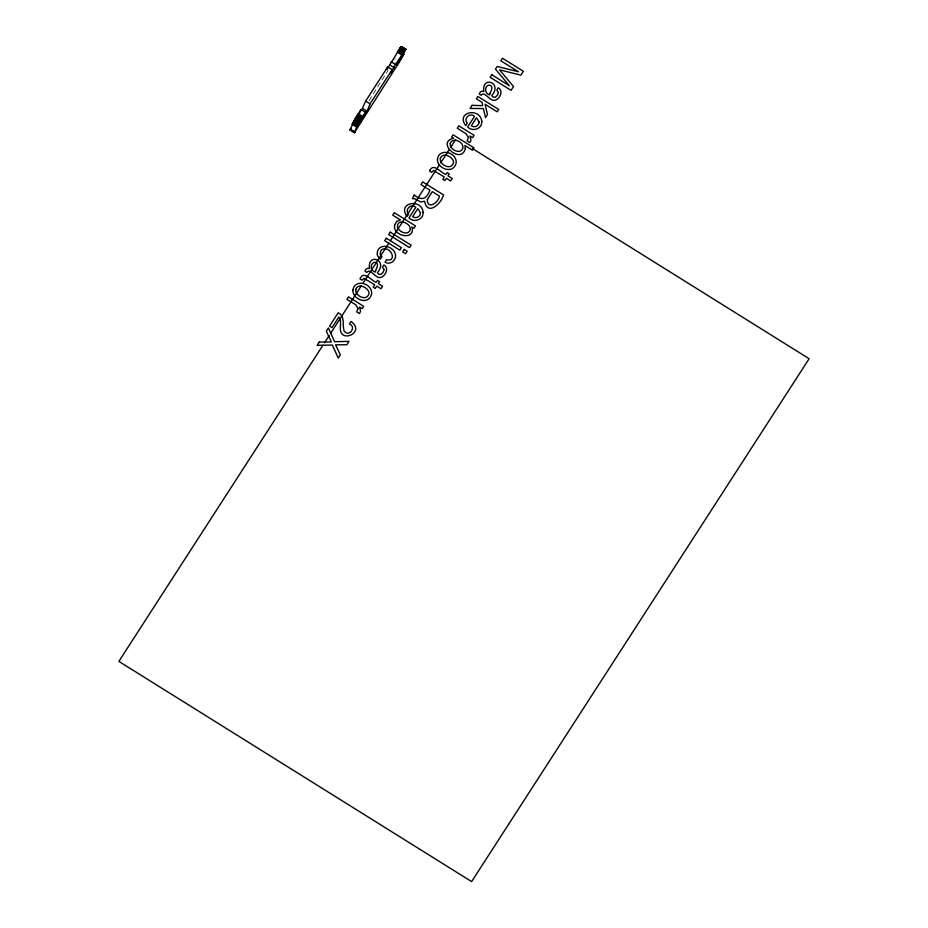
<?xml version="1.0" encoding="UTF-8"?>
<svg xmlns="http://www.w3.org/2000/svg" width="928" height="928" viewBox="0 0 928 928"><rect width="100%" height="100%" fill="white"/><g stroke="black" fill="none" stroke-linecap="round" stroke-linejoin="round"><path stroke-width="0.7" stroke-dasharray="4.64 3.48" d="M394.852 59.462L395.224 58.858M369.077 100.653L388.032 70.366"/><path stroke-width="1.39" d="M354.392 132.669L357.547 125.025L365.412 112.276L361.004 109.527L356.364 116.777L349.96 129.804L354.392 132.669L400.003 61.016L404.04 53.824L396.929 64.856L405.838 49.184L401.024 46.736L387.104 69.101M359.31 113.796L361.004 109.527M361.34 110.641L365.655 101.082L387.695 66.944L392.103 69.704L390.827 72.906L395.49 64.45L405.838 49.184M365.412 112.276L363.718 116.545L367.105 111.29L370.075 103.843L392.103 69.704M386.848 69.09L387.695 66.944M322.944 345.239L118.865 661.386L471.621 881.6L809.135 358.73L472.352 148.492M324.51 342.803L329.22 335.507M330.786 333.082L361.398 285.65M362.976 283.226L388.878 243.09M390.444 240.665L439.106 165.277M440.684 162.841L449.314 149.466M450.88 147.03L455.59 139.734M351.178 128.54L350.042 129.897M405.803 49.393L401.267 46.47L405.745 49.555M401.024 46.736L405.432 49.486M400.861 46.922L405.269 49.683M400.664 47.166L405.084 49.915M400.455 47.444L404.863 50.205M400.212 47.769L404.62 50.518M399.956 48.128L404.364 50.878M399.678 48.523L404.086 51.284M399.376 48.952L403.784 51.713M399.052 49.416L403.46 52.177M398.727 49.915L403.135 52.664M398.379 50.437L402.787 53.186M398.019 50.982L402.427 53.731M397.648 51.539L402.056 54.288M397.265 52.119L401.673 54.88M391.082 61.7L395.49 64.45M389.806 64.902L394.214 67.663M365.655 101.082L370.075 103.843M362.697 108.541L367.105 111.29M358.289 113.726L362.697 116.476M357.906 114.318L362.314 117.079M357.524 114.933L361.932 117.682M357.129 115.548L361.537 118.297M356.746 116.162L361.154 118.912M356.364 116.777L360.772 119.538M355.981 117.404L360.389 120.153M355.61 118.007L360.018 120.756M355.25 118.61L359.658 121.359M354.902 119.202L359.31 121.951M354.566 119.77L358.974 122.519M354.241 120.315L358.649 123.076M353.928 120.849L358.336 123.598M353.649 121.348L358.057 124.108M353.382 121.823L357.79 124.584M353.127 122.276L357.547 125.025M352.907 122.682L357.315 125.431M352.71 123.064L357.118 125.814M352.536 123.401L356.955 126.15M352.396 123.691L356.804 126.452M352.28 123.946L356.688 126.707M352.188 124.166L356.596 126.916M350.529 129.386L354.948 132.136M350.366 129.584L354.774 132.333M350.065 129.514L354.635 132.484M349.995 129.676L354.531 132.588M340.495 325.96C337.734 345.181 366.757 332.642 351.004 321.448L349.415 323.93C356.862 326.807 349.114 337.641 344.23 331.18C341.84 325.125 345.796 316.483 338.186 312.782L329.602 326.088L332.015 327.596L338.848 317.016L340.495 320.427L340.495 325.96M395.537 255.235C396.14 260.594 389.864 265.431 385.062 262.114L386.593 259.747C396.708 262.241 391.964 247.567 384.018 248.982A3.7 3.55 21.7 0 0 381.28 250.05L380.004 253.924L381.884 256.801L380.352 259.179L378.195 256.824A6.16 5.916 21.7 0 1 377.186 253.135C378.23 241.988 394.794 245.955 395.537 255.235M352.942 290.035C352.199 299.118 367.558 305.312 371.165 295.406A7.412 7.111 21.7 0 0 371.293 290.58C368.834 282.286 354.415 279.722 352.942 290.035M437.471 159.082C436.728 168.165 452.075 174.36 455.694 164.465A7.412 7.111 21.7 0 0 455.822 159.639C453.363 151.345 438.932 148.782 437.471 159.082M423.098 212.257C423.748 219.692 413.923 223.068 408.958 217.906L415.814 207.28C411.266 202.872 404.26 209.682 408.622 214.055L407.079 216.444C396.65 202.803 421.556 197.826 423.098 212.257M481.771 121.371C482.421 128.806 472.596 132.182 467.631 127.02L474.486 116.394C469.939 111.986 462.933 118.796 467.294 123.169L465.74 125.558C455.312 111.917 480.217 106.94 481.771 121.371M358.069 308.409L356.712 311.878L359.414 313.56L360.598 311.286L359.577 307.017L362.198 308.653L363.695 306.344L348.487 296.844L346.91 299.28L355.656 304.744L358.069 308.409M468.454 137.402L467.097 140.87L469.8 142.552L470.983 140.279L469.951 136.01L472.584 137.657L474.08 135.337L458.861 125.837L457.295 128.273L466.042 133.736L468.454 137.402M420.43 212.79C420.697 216.804 415.732 219.043 412.612 216.676L417.809 208.626L420.43 212.79M479.092 121.904C479.358 125.918 474.394 128.157 471.273 125.79L476.47 117.728L479.092 121.904M384.018 269.642L383.183 272.252L380.956 274.421L378.485 274.131L377.383 272.623C388.646 259.921 367.012 252.416 369.53 268.621L367.859 268.157L365.736 269.398L364.913 271.243L366.804 272.414C370.028 267.45 375.55 278.841 380.573 277.507C385.514 276.184 389.458 267.983 383.914 264.909L382.452 267.183L384.018 269.642M498.382 92.475L497.547 95.097L495.32 97.266L492.849 96.964L491.747 95.456C503.011 82.754 481.377 75.261 483.894 91.454L482.212 91.002L480.101 92.243L479.277 94.076L481.156 95.259C484.381 90.294 489.903 101.674 494.937 100.34C499.879 99.018 503.823 90.828 498.278 87.754L496.816 90.028L498.382 92.475M410.338 228.555C409.7 236.489 398.367 232.36 397.416 226.618C397.486 218.324 409.619 222.558 410.338 228.555M394.644 224.947C392.254 236.443 415.709 240.932 411.962 227.035L413.969 228.288L415.5 225.922L394.296 212.686L392.73 215.122L400.49 219.971L396.732 221.398L394.644 224.947M427.344 199.682C427.379 210.25 438.654 202.687 439.385 196.086L432.262 191.632L427.344 199.682M375.585 270.605L375.341 272.066C370.191 271.15 369.727 262.612 375.121 262.218C379.575 263.343 376.722 268.018 375.585 270.605M489.938 93.45L489.694 94.911C484.555 93.983 484.08 85.446 489.485 85.051C493.928 86.176 491.086 90.863 489.938 93.45M355.807 289.339C354.484 295.44 366.073 301.6 368.729 294.408A4.106 3.932 21.7 0 0 368.474 291.16C366.316 286.775 357.999 283.156 355.807 289.339M440.336 158.386C439.014 164.488 450.59 170.648 453.258 163.467A4.106 3.932 21.7 0 0 453.003 160.208C450.846 155.823 442.528 152.215 440.336 158.386M450.266 143.248C448.978 149.06 459.836 154.953 462.701 148.677C464.731 142.436 453.015 136.451 450.266 143.248M465.346 148.48C461.436 165.242 435.441 142.355 453.572 138.272L451.623 137.066L453.073 134.815L474.011 147.888L472.48 150.255L464.905 145.522L465.346 148.48M360.424 277.936L360.052 278.934L362.059 280.186L363.985 278.319L374.668 284.803L373.172 287.123L375.26 288.422L376.756 286.114L381.002 288.759L382.591 286.3L378.346 283.643L379.61 281.683L377.522 280.384L376.258 282.344C372.024 281.242 364.089 270.466 360.424 277.936M430.035 170.114L429.652 171.1L431.671 172.353L433.596 170.497L444.268 176.97L442.772 179.29L444.86 180.589L446.356 178.28L450.602 180.925L452.191 178.466L447.946 175.81L449.21 173.849L447.122 172.55L445.858 174.51C441.635 173.408 433.689 162.632 430.035 170.114M319.325 342.014L317.167 345.367L332.375 345.042L338.233 358.057L340.309 354.856L335.576 344.833L346.828 344.74L349.009 341.376L334.532 341.701L328.431 327.909L326.331 331.157L331.354 342.014L319.325 342.014M386.315 238.229L384.714 240.712L399.852 250.166L401.453 247.683L386.315 238.229M390.247 232.139L388.67 234.575L409.538 247.602L411.116 245.166L390.247 232.139M414.166 195.089L412.508 198.685L414.34 198.615L420.79 201.968L424.583 201.237C427.646 216.56 441.357 203.464 443.561 194.903L422.692 181.888L420.952 184.579L429.896 190.159C426.59 199.52 421.486 200.808 414.166 195.089M472.097 105.351L470.078 108.46L483.384 108.541L485.495 117.647L487.502 114.538L485.077 104.249L497.188 111.812L498.707 109.469L477.839 96.442L476.331 98.786L482.038 102.358L482.676 105.618L472.097 105.351M491.84 74.75L490.193 77.314L511.061 90.341L513.52 86.524L499.542 69.844L520.863 75.133L523.357 71.282L502.489 58.255L500.83 60.83L518.474 71.746L497.188 66.468L495.471 69.136L509.402 85.794L491.84 74.75M404.283 249.446L402.682 251.929L405.582 253.738L407.183 251.256L404.283 249.446"/></g></svg>
